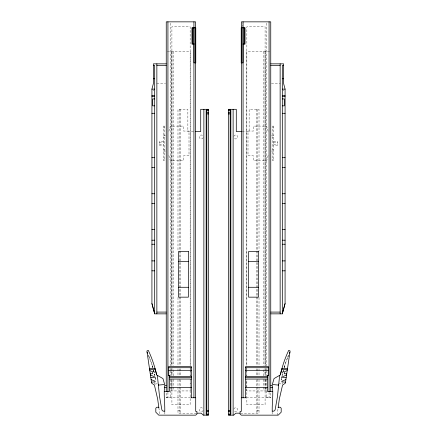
<?xml version="1.0" encoding="UTF-8"?>
<svg xmlns="http://www.w3.org/2000/svg" width="437" height="437" viewBox="0 0 437 437"><rect width="100%" height="100%" fill="white"/><g stroke="black" fill="none" stroke-linecap="round" stroke-linejoin="round"><path stroke-width="0.33" stroke-dasharray="2.19 1.64" d="M281.466 378.906L281.827 377.027A135.596 123.567 8.4 0 0 281.483 378.813L281.45 379.081M282.635 384.183L282.772 382.708M277.129 415.15L278.129 407.814M283.373 370.429L282.198 375.246A135.596 123.567 8.4 0 1 283.487 369.942M283.029 371.701L283.362 370.5M284.203 367.49L284.536 366.288L284.061 367.878A112.779 112.779 0 0 1 288.431 355.521L285.76 362.519M168.851 131.242L170.326 126.102L183.567 126.102L183.567 131.045L189.002 131.045L189.002 155.752L183.567 155.752L183.567 160.69L170.326 160.69L168.851 155.55M268.149 155.55L266.674 160.69L253.433 160.69L253.433 155.752L247.998 155.752L247.998 131.045L253.433 131.045L253.433 126.102L266.674 126.102L268.149 131.242M284.061 367.878L285.705 362.672M287.721 357.253L288.458 355.532M154.998 384.09L158.167 383.626M241.399 26.149L242.388 26.149L242.388 22.986M167.387 51.495L190.237 51.495L190.237 365.72M269.613 51.495L246.763 51.495L246.763 365.72M156.763 83.614L165.574 83.614M271.426 83.614L280.237 83.614M153.026 90.475L154.135 90.475M282.865 90.475L283.974 90.475M163.509 127.462L164.449 127.462M272.551 127.462L273.491 127.462M193.558 131.537L187.866 131.537L187.866 109.305L177.985 109.305L177.985 251.144M242.142 131.537L249.134 131.537L249.134 109.305L259.015 109.305L259.015 251.144M163.509 135.738L165.443 135.738M271.557 135.738L273.491 135.738M163.509 137.311L164.449 137.311M272.551 137.311L273.491 137.311M163.509 141.67L159.259 141.67L159.259 145.128L163.509 145.128M273.491 141.67L277.741 141.67L277.741 145.128L273.491 145.128M159.259 142.14L163.509 142.14M273.491 142.14L277.741 142.14M159.259 144.658L163.509 144.658M273.491 144.658L277.741 144.658M163.509 149.481L164.449 149.481M272.551 149.481L273.491 149.481M163.509 151.055L165.443 151.055M271.557 151.055L273.491 151.055M163.509 159.336L164.449 159.336M272.551 159.336L273.491 159.336M170.474 390.94L190.237 390.94L190.237 379.354M266.526 390.94L246.763 390.94L246.763 379.354M166.251 397.364L170.599 397.364M266.401 397.364L270.749 397.364M190.587 397.757L166.251 397.757L166.251 392M246.413 397.757L270.749 397.757L270.749 392M177.985 410.206L179.765 410.206M257.235 410.206L259.015 410.206M196.442 413.173L177.985 413.173L177.985 379.349M240.558 413.173L259.015 413.173L259.015 379.349M278.833 383.626L282.002 384.09M148.542 355.532L151.24 362.519M149.279 357.253L148.591 355.571A112.779 112.779 0 0 1 152.939 367.878L152.464 366.288L152.797 367.49M151.295 362.672L152.939 367.878M153.638 370.5L154.802 375.246A135.596 123.567 -8.4 0 0 153.513 369.942M153.627 370.429L153.971 371.701M155.534 378.906L155.173 377.027A135.596 123.567 -8.4 0 1 155.517 378.813L155.55 379.081M158.871 407.814L159.871 415.15M154.228 382.708L154.365 384.183M272.142 411.856L272.142 415.15M269.072 392.3L269.072 397.757M266.401 23.216L266.401 365.747M266.401 368.413L266.401 370.467M266.401 370.68L266.401 376.017M266.401 379.338L266.401 397.757M265.292 51.495L265.292 365.72M265.292 368.446L265.292 375.946M265.292 379.354L265.292 390.94M265.09 365.753L265.09 26.794L246.856 26.794L246.856 365.753M265.09 370.68L265.09 376.137M265.09 379.545L265.09 404.777L246.856 404.777L246.856 379.371M264.997 51.495L264.997 365.72M264.997 368.446L264.997 375.946M264.997 379.354L264.997 390.94M263.216 51.495L263.216 365.72M263.216 369.811L263.216 375.946M263.216 379.354L263.216 390.94M259.015 297.515L259.015 365.709M259.015 368.888L259.015 375.935M257.235 109.305L257.235 365.709M257.235 368.888L257.235 375.935M257.235 379.349L257.235 413.173M256.251 109.305L256.251 365.479M256.251 368.817L256.251 375.7M256.251 379.737L256.251 413.173M246.856 367.113L246.856 369.156M246.856 369.839L246.856 376.137M246.763 368.446L246.763 370.489M246.763 371.171L246.763 375.946M190.237 368.446L190.237 370.489M190.237 371.171L190.237 375.946M190.144 365.753L190.144 26.794L171.91 26.794L171.91 365.753M190.144 367.113L190.144 369.156M190.144 369.839L190.144 376.137M190.144 379.371L190.144 404.777L171.91 404.777L171.91 379.545M180.749 109.305L180.749 365.479M180.749 368.817L180.749 375.7M180.749 379.737L180.749 413.173M179.765 109.305L179.765 365.709M179.765 368.888L179.765 375.935M179.765 379.349L179.765 413.173M177.985 297.515L177.985 365.709M177.985 368.888L177.985 375.935M173.784 51.495L173.784 365.72M173.784 369.811L173.784 375.946M173.784 379.354L173.784 390.94M172.003 51.495L172.003 365.72M172.003 368.446L172.003 375.946M172.003 379.354L172.003 390.94M171.91 370.68L171.91 376.137M171.708 51.495L171.708 365.72M171.708 368.446L171.708 375.946M171.708 379.354L171.708 390.94M170.599 23.216L170.599 365.747M170.599 368.413L170.599 370.467M170.599 370.68L170.599 376.017M170.599 379.338L170.599 397.757M167.928 392.3L167.928 397.757M164.858 411.856L164.858 415.15M203.183 137.584A1.977 1.977 0 0 1 200.146 138.573A1.977 1.977 0 0 1 200.146 135.377A1.977 1.977 0 0 1 203.183 136.366M203.183 410.327A1.977 1.977 0 0 1 200.146 411.315A1.977 1.977 0 0 1 200.146 408.114A1.977 1.977 0 0 1 203.183 409.103M153.606 370.286A112.779 112.779 0 0 1 155.517 378.813A2.939 2.682 -8.4 0 1 155.556 379.256L155.43 380.032A2.447 2.447 0 0 0 155.517 378.813M233.817 136.366A1.977 1.977 0 0 1 236.854 135.377A1.977 1.977 0 0 1 236.854 138.573A1.977 1.977 0 0 1 233.817 137.584M233.817 409.103A1.977 1.977 0 0 1 236.854 408.114A1.977 1.977 0 0 1 236.854 411.315A1.977 1.977 0 0 1 233.817 410.327M281.483 378.813A2.447 2.447 0 0 0 281.57 380.032L281.444 379.256A2.939 2.682 8.4 0 1 281.483 378.813A112.779 112.779 0 0 1 283.394 370.286M164.449 126.102L163.509 126.102L163.509 160.69L164.449 160.69L164.449 126.102M273.491 126.102L272.551 126.102L272.551 160.69L273.491 160.69L273.491 126.102"/><path stroke-width="0.66" d="M279.636 375.345L277.49 396.397L275.168 409.562A1.977 1.977 0 0 1 273.218 411.195L272.142 411.195M278.68 384.817L278.642 385.117L272.322 384.484L274.048 378.568L280.374 374.919A114.631 114.631 0 0 1 288.72 350.321L290.102 350.977L285.377 383.134L282.542 385.128L279.319 399.145L278.129 407.814M282.663 312.553L282.313 313.832L285.077 303.535L285.077 89.05L283.597 83.516L283.597 63.846L270.749 63.846M282.788 312.084L285.077 303.535M287.224 370.576L284.569 371.625L284.258 373.744L286.738 373.892M286.557 375.088L282.586 376.667L282.477 377.404L286.186 377.617M285.896 379.606L281.92 381.179L281.81 381.916L285.525 382.135M270.749 385.554L272.262 385.33C273.518 393.939 272.022 402.57 272.235 411.195M150.262 373.892L152.742 373.744L152.431 371.625L149.776 370.576M150.814 377.617L154.523 377.404L154.414 376.667L150.443 375.088M151.475 382.135L155.19 381.916L155.08 381.179L151.104 379.606M193.99 44.082L191.969 44.082L191.969 27.777L195.771 27.777L195.771 62.862L193.995 62.862L193.995 27.777M243.01 44.082L245.031 44.082L245.031 27.777L241.229 27.777L241.229 62.862L243.005 62.862L243.005 27.777M166.251 63.846L153.403 63.846L153.403 83.516L151.923 89.05L151.923 303.535L154.212 312.084M153.403 65.419L154.687 65.419L154.687 313.859L166.251 313.859M283.597 65.419L282.313 65.419L282.313 313.859L270.749 313.859M156.861 65.626L166.251 65.626M270.749 65.626L280.139 65.626M153.403 78.758L154.687 78.758M282.313 78.758L283.597 78.758M151.923 89.132L154.687 89.132M282.313 89.132L285.077 89.132M151.923 95.419L154.687 95.419M282.313 95.419L285.077 95.419M151.923 96.501L154.687 96.501M282.313 96.501L285.077 96.501M154.687 98.937L152.71 98.937L152.71 105.836L154.687 105.836M282.313 98.937L284.29 98.937L284.29 105.836L282.313 105.836M206.838 109.632L208.618 109.632M228.382 109.632L230.162 109.632M208.618 110.293L206.149 110.293L206.149 414.161L208.618 414.161M228.382 110.293L230.851 110.293L230.851 414.161L228.382 414.161M206.838 112.762L208.618 112.762M228.382 112.762L230.162 112.762M151.923 113.298L154.687 113.298M282.313 113.298L285.077 113.298M206.838 113.91L208.618 113.91M228.382 113.91L230.162 113.91M195.306 131.537L200.714 131.537L200.714 109.305L208.618 109.305L208.618 415.15L203.265 415.15L201.222 413.173L197.125 413.173M241.694 131.537L236.286 131.537L236.286 109.305L228.382 109.305L228.382 415.15L233.735 415.15L235.778 413.173L239.875 413.173M151.923 157.686L154.687 157.686M282.313 157.686L285.077 157.686M151.923 167.65L154.687 167.65M282.313 167.65L285.077 167.65M151.923 193.744L154.687 193.744M282.313 193.744L285.077 193.744M151.923 203.675L154.687 203.675M282.313 203.675L285.077 203.675M151.923 229.638L154.687 229.638M282.313 229.638L285.077 229.638M151.923 240.203L154.687 240.203M282.313 240.203L285.077 240.203M151.923 244.234L154.687 244.234M282.313 244.234L285.077 244.234M151.923 260.894L154.687 260.894M282.313 260.894L285.077 260.894M178.509 261.386L188.391 261.386M248.609 261.386L258.491 261.386M151.923 270.825L154.687 270.825M282.313 270.825L285.077 270.825M178.509 287.278L188.391 287.278M248.609 287.278L258.491 287.278M156.861 312.084L166.251 312.084M270.749 312.084L280.139 312.084M168.748 367.719L191.324 367.719M245.676 367.719L268.252 367.719M149.454 368.369L155.004 368.369L155.272 369.358L149.596 369.347M287.546 368.369L281.996 368.369L281.734 369.336L287.404 369.347M168.748 370.297L191.324 370.297M245.676 370.297L268.252 370.297M168.748 375.569L169.632 375.569L169.632 391.361L164.274 391.361M268.252 375.569L267.368 375.569L267.368 391.361L272.726 391.361M169.632 375.623L168.748 375.623L168.748 366.43L191.324 366.43L191.324 397.757M267.368 375.623L268.252 375.623L268.252 366.43L245.676 366.43L245.676 397.757M169.632 376.907L191.324 376.907M245.676 376.907L267.368 376.907M169.632 377.082L191.324 377.082M245.676 377.082L267.368 377.082M169.632 379.054L191.324 379.054M245.676 379.054L267.368 379.054M164.552 387.439L166.251 387.439M169.632 387.482L191.324 387.482M245.676 387.482L267.368 387.482M270.749 387.439L272.448 387.439M191.253 397.757L195.7 397.757L195.7 411.397L196.912 411.397L196.912 414.112L195.727 415.15L158.778 415.15L155.812 412.184L155.812 408.234L156.643 407.246L158.789 407.246M245.747 397.757L241.3 397.757L241.3 411.397L240.088 411.397L240.088 414.112L241.273 415.15L278.222 415.15L281.188 412.184L281.188 408.234L280.357 407.246L278.211 407.246M206.838 410.545L208.618 410.545M228.382 410.545L230.162 410.545M164.858 411.195L163.782 411.195A1.977 1.977 0 0 1 161.832 409.562L159.51 396.397L157.364 375.345M206.838 411.692L208.618 411.692M228.382 411.692L230.162 411.692M206.838 414.822L208.618 414.822M228.382 414.822L230.162 414.822M166.251 385.554L164.738 385.33C163.482 393.939 164.978 402.57 164.765 411.195M158.871 407.814L157.681 399.145L154.425 385.106L151.623 383.134L146.898 350.977L148.28 350.321A114.631 114.631 0 0 1 156.626 374.919L162.952 378.568L164.678 384.484L158.358 385.117L158.32 384.817M151.923 303.535L154.687 313.832L154.337 312.553M280.139 63.846L280.139 313.859M270.749 391.361L270.749 21.85L241.399 21.85L241.399 397.757M269.072 21.85L269.072 391.618M244.518 27.777L244.518 44.082M243.081 21.85L243.081 397.757M233.123 109.305L233.123 415.15M230.162 109.305L230.162 110.67M230.162 413.784L230.162 415.15M206.838 109.305L206.838 110.67M206.838 413.784L206.838 415.15M203.877 109.305L203.877 415.15M195.601 397.757L195.601 21.85L166.251 21.85L166.251 391.361M193.919 21.85L193.919 27.99M193.919 43.684L193.919 397.757M193.881 27.777L193.881 44.082M192.482 27.777L192.482 44.082M167.928 21.85L167.928 391.618M156.861 63.846L156.861 313.859M206.433 110.627A6.031 2.928 -90 0 1 206.838 110.982L206.838 413.473A6.118 2.972 -90 0 1 206.149 413.992M155.359 369.669A137.748 125.523 -8.4 0 1 156.626 374.919M147.061 352.091A112.779 112.779 0 0 1 147.586 353.243M230.567 110.627A6.031 2.928 -90 0 0 230.162 110.982L230.162 413.473A6.118 2.972 -90 0 0 230.851 413.992M280.374 374.919A137.748 125.523 8.4 0 1 281.641 369.669M289.414 353.243A112.779 112.779 0 0 1 289.939 352.091M188.391 251.504L178.509 251.504L178.509 297.16L188.391 297.16L188.391 251.504M258.491 251.504L248.609 251.504L248.609 297.16L258.491 297.16L258.491 251.504"/></g></svg>
